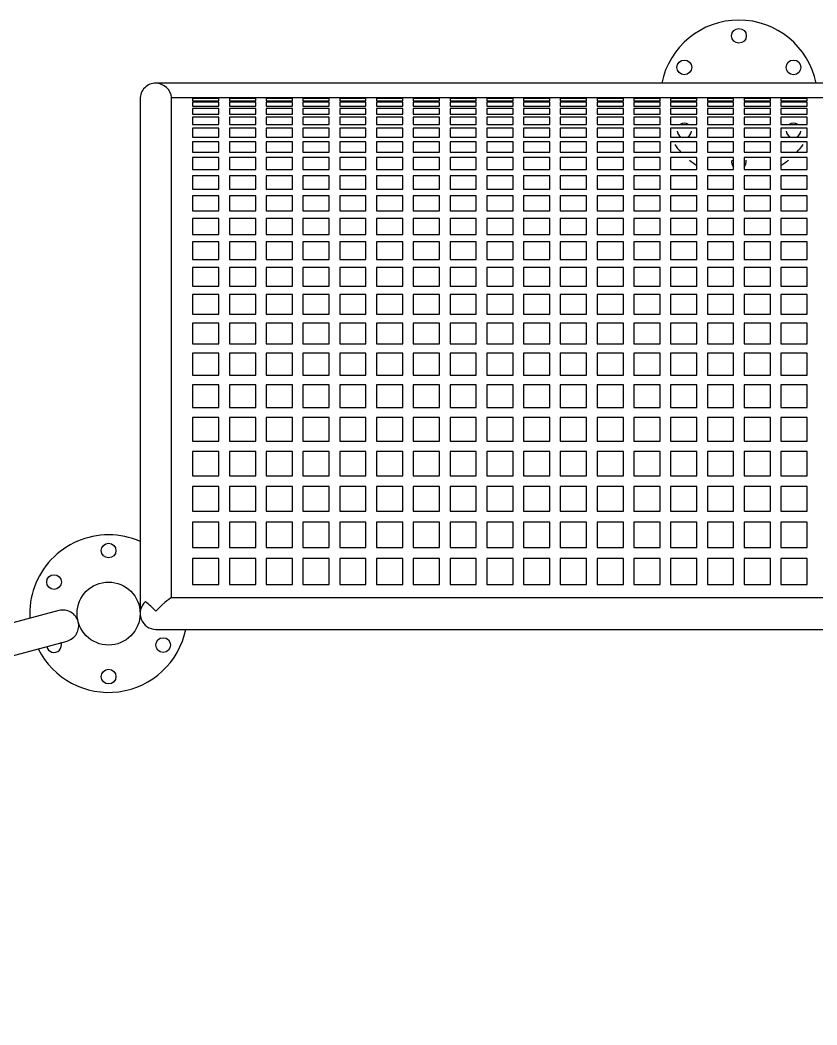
# Model space of a CAD drawing. Header units: metres. Extents: x -0.07 to 7.07, y -3.46 to 3.46.
# Drawn here: x 2.814 to 3.573, y 2.507 to 3.463 of the extents above; entities that cross this region are included whole.
import ezdxf

# ---------------------------------------------------------------- set-up
doc = ezdxf.new("R2010")
doc.units = ezdxf.units.M

msp = doc.modelspace()

# ---------------------------------------------------------------- linework, layer by layer
for p, q in [((2.92846, 3.38846), (2.92846, 2.89846)), ((4.03874, 2.91346), (2.95822, 2.91346))]:
    msp.add_line(p, q)
for points in [[(4.05346, 3.40346), (2.94346, 3.40346, 0.416127), (2.92846, 3.38836)], [(2.9584, 3.38962, 0.385268), (2.94346, 3.40332), (2.94346, 3.40346)], [(2.92846, 2.9672, 0.103244), (2.89846, 2.97346, 0.432029), (2.82359, 2.89393)]]:
    msp.add_lwpolyline(points, format="xyb")
at = {"flags": 128}
for points in [[(2.92846, 3.38848), (2.92846, 3.3883), (2.92846, 3.3878), (2.92846, 3.38703), (2.92846, 3.38603), (2.92846, 3.38485), (2.92846, 3.38352), (2.92846, 3.38207), (2.92846, 3.38053), (2.92846, 3.37851), (2.92846, 3.37644), (2.92846, 3.37436), (2.92846, 3.37232), (2.92846, 3.37025), (2.92846, 3.36325), (2.92846, 3.35499), (2.92846, 3.34543), (2.92846, 3.3349), (2.92846, 3.32339), (2.92846, 3.31096), (2.92846, 3.29769), (2.92846, 3.28359), (2.92846, 3.26862), (2.92846, 3.25282), (2.92846, 3.23619), (2.92846, 3.21878), (2.92846, 3.20062), (2.92846, 3.18173), (2.92846, 3.16216), (2.92846, 3.14198), (2.92846, 3.12148), (2.92846, 3.10115), (2.92846, 3.08064), (2.92846, 3.07253), (2.92846, 3.06417), (2.92846, 3.05483), (2.92846, 3.04443), (2.92846, 3.03275), (2.92846, 3.01992), (2.92846, 3.00591), (2.92846, 2.9907), (2.92846, 2.97429), (2.92846, 2.95701), (2.92846, 2.93859), (2.92846, 2.91906), (2.92846, 2.89846)], [(2.9584, 2.91342), (2.95841, 2.94115), (2.95842, 2.96855), (2.95841, 2.99564), (2.95839, 3.02222), (2.95837, 3.04834), (2.95834, 3.07384), (2.95833, 3.09876), (2.95831, 3.12293), (2.95829, 3.14641), (2.95827, 3.16903), (2.95826, 3.19084), (2.95825, 3.2117), (2.95825, 3.23164), (2.95826, 3.25054), (2.95828, 3.26843), (2.9583, 3.28519), (2.95833, 3.30085), (2.95835, 3.31531), (2.95837, 3.32857), (2.95839, 3.34063), (2.95841, 3.3514), (2.95842, 3.36088), (2.95844, 3.36906), (2.95843, 3.37593), (2.95842, 3.38143), (2.95841, 3.38559), (2.95843, 3.38816), (2.9584, 3.38962), (4.03851, 3.38962)]]:
    msp.add_lwpolyline(points, dxfattribs=at)
for points in [[(2.97846, 3.38883), (2.97846, 3.3867), (3.00346, 3.3867), (3.00346, 3.38883)], [(3.03846, 3.38883), (3.01346, 3.38883), (3.01346, 3.3867), (3.03846, 3.3867)], [(3.04846, 3.3867), (3.07346, 3.3867), (3.07346, 3.38883), (3.04846, 3.38883)], [(3.10846, 3.38883), (3.08346, 3.38883), (3.08346, 3.3867), (3.10846, 3.3867)], [(3.11846, 3.3867), (3.14346, 3.3867), (3.14346, 3.38883), (3.11846, 3.38883)], [(3.17846, 3.38883), (3.15346, 3.38883), (3.15346, 3.3867), (3.17846, 3.3867)], [(3.21346, 3.3867), (3.21346, 3.38883), (3.18846, 3.38883), (3.18846, 3.3867)], [(3.24846, 3.3867), (3.24846, 3.38883), (3.22346, 3.38883), (3.22346, 3.3867)], [(3.28346, 3.3867), (3.28346, 3.38883), (3.25846, 3.38883), (3.25846, 3.3867)], [(3.31846, 3.3867), (3.31846, 3.38883), (3.29346, 3.38883), (3.29346, 3.3867)], [(3.35346, 3.38883), (3.32846, 3.38883), (3.32846, 3.3867), (3.35346, 3.3867)], [(3.36346, 3.38883), (3.36346, 3.3867), (3.38846, 3.3867), (3.38846, 3.38883)], [(3.39846, 3.38883), (3.39846, 3.3867), (3.42346, 3.3867), (3.42346, 3.38883)], [(3.43346, 3.38883), (3.43346, 3.3867), (3.45846, 3.3867), (3.45846, 3.38883)], [(3.46846, 3.38883), (3.46846, 3.3867), (3.49346, 3.3867), (3.49346, 3.38883)], [(3.52846, 3.38883), (3.50346, 3.38883), (3.50346, 3.3867), (3.52846, 3.3867)], [(3.56346, 3.3867), (3.56346, 3.38883), (3.53846, 3.38883), (3.53846, 3.3867)], [(3.00346, 3.38155), (3.00346, 3.38528), (2.97846, 3.38528), (2.97846, 3.38155)], [(3.00346, 3.37936), (2.97846, 3.37936), (2.97846, 3.37404), (3.00346, 3.37404)], [(3.03846, 3.38155), (3.03846, 3.38528), (3.01346, 3.38528), (3.01346, 3.38155)], [(3.03846, 3.37404), (3.03846, 3.37936), (3.01346, 3.37936), (3.01346, 3.37404)], [(3.04846, 3.38155), (3.07346, 3.38155), (3.07346, 3.38528), (3.04846, 3.38528)], [(3.04846, 3.37404), (3.07346, 3.37404), (3.07346, 3.37936), (3.04846, 3.37936)], [(3.10846, 3.38155), (3.10846, 3.38528), (3.08346, 3.38528), (3.08346, 3.38155)], [(3.10846, 3.37404), (3.10846, 3.37936), (3.08346, 3.37936), (3.08346, 3.37404)], [(3.14346, 3.38155), (3.14346, 3.38528), (3.11846, 3.38528), (3.11846, 3.38155)], [(3.14346, 3.37404), (3.14346, 3.37936), (3.11846, 3.37936), (3.11846, 3.37404)], [(3.15346, 3.38155), (3.17846, 3.38155), (3.17846, 3.38528), (3.15346, 3.38528)], [(3.17846, 3.37936), (3.15346, 3.37936), (3.15346, 3.37404), (3.17846, 3.37404)], [(3.21346, 3.38155), (3.21346, 3.38528), (3.18846, 3.38528), (3.18846, 3.38155)], [(3.18846, 3.37936), (3.18846, 3.37404), (3.21346, 3.37404), (3.21346, 3.37936)], [(3.24846, 3.38155), (3.24846, 3.38528), (3.22346, 3.38528), (3.22346, 3.38155)], [(3.24846, 3.37404), (3.24846, 3.37936), (3.22346, 3.37936), (3.22346, 3.37404)], [(3.25846, 3.38155), (3.28346, 3.38155), (3.28346, 3.38528), (3.25846, 3.38528)], [(3.28346, 3.37404), (3.28346, 3.37936), (3.25846, 3.37936), (3.25846, 3.37404)], [(3.31846, 3.38155), (3.31846, 3.38528), (3.29346, 3.38528), (3.29346, 3.38155)], [(3.31846, 3.37404), (3.31846, 3.37936), (3.29346, 3.37936), (3.29346, 3.37404)], [(3.32846, 3.38528), (3.32846, 3.38155), (3.35346, 3.38155), (3.35346, 3.38528)], [(3.32846, 3.37404), (3.35346, 3.37404), (3.35346, 3.37936), (3.32846, 3.37936)], [(3.36346, 3.38528), (3.36346, 3.38155), (3.38846, 3.38155), (3.38846, 3.38528)], [(3.36346, 3.37936), (3.36346, 3.37404), (3.38846, 3.37404), (3.38846, 3.37936)], [(3.39846, 3.38155), (3.42346, 3.38155), (3.42346, 3.38528), (3.39846, 3.38528)], [(3.39846, 3.37936), (3.39846, 3.37404), (3.42346, 3.37404), (3.42346, 3.37936)], [(3.45846, 3.38155), (3.45846, 3.38528), (3.43346, 3.38528), (3.43346, 3.38155)], [(3.45846, 3.37936), (3.43346, 3.37936), (3.43346, 3.37404), (3.45846, 3.37404)], [(3.49346, 3.38155), (3.49346, 3.38528), (3.46846, 3.38528), (3.46846, 3.38155)], [(3.49346, 3.37404), (3.49346, 3.37936), (3.46846, 3.37936), (3.46846, 3.37404)], [(3.52846, 3.38155), (3.52846, 3.38528), (3.50346, 3.38528), (3.50346, 3.38155)], [(3.52846, 3.37404), (3.52846, 3.37936), (3.50346, 3.37936), (3.50346, 3.37404)], [(3.56346, 3.38155), (3.56346, 3.38528), (3.53846, 3.38528), (3.53846, 3.38155)], [(3.56346, 3.37404), (3.56346, 3.37936), (3.53846, 3.37936), (3.53846, 3.37404)], [(3.00346, 3.36421), (3.00346, 3.37109), (2.97846, 3.37109), (2.97846, 3.36421)], [(3.03846, 3.36421), (3.03846, 3.37109), (3.01346, 3.37109), (3.01346, 3.36421)], [(3.04846, 3.36421), (3.07346, 3.36421), (3.07346, 3.37109), (3.04846, 3.37109)], [(3.08346, 3.37109), (3.08346, 3.36421), (3.10846, 3.36421), (3.10846, 3.37109)], [(3.14346, 3.37109), (3.11846, 3.37109), (3.11846, 3.36421), (3.14346, 3.36421)], [(3.17846, 3.37109), (3.15346, 3.37109), (3.15346, 3.36421), (3.17846, 3.36421)], [(3.18846, 3.37109), (3.18846, 3.36421), (3.21346, 3.36421), (3.21346, 3.37109)], [(3.22346, 3.37109), (3.22346, 3.36421), (3.24846, 3.36421), (3.24846, 3.37109)], [(3.28346, 3.36421), (3.28346, 3.37109), (3.25846, 3.37109), (3.25846, 3.36421)], [(3.31846, 3.36421), (3.31846, 3.37109), (3.29346, 3.37109), (3.29346, 3.36421)], [(3.35346, 3.37109), (3.32846, 3.37109), (3.32846, 3.36421), (3.35346, 3.36421)], [(3.36346, 3.37109), (3.36346, 3.36421), (3.38846, 3.36421), (3.38846, 3.37109)], [(3.39846, 3.37109), (3.39846, 3.36421), (3.42346, 3.36421), (3.42346, 3.37109)], [(3.45846, 3.36421), (3.45846, 3.37109), (3.43346, 3.37109), (3.43346, 3.36421)], [(3.49346, 3.36421), (3.49346, 3.37109), (3.46846, 3.37109), (3.46846, 3.36421)], [(3.52846, 3.36421), (3.52846, 3.37109), (3.50346, 3.37109), (3.50346, 3.36421)], [(3.53846, 3.37109), (3.53846, 3.36421), (3.56346, 3.36421), (3.56346, 3.37109)], [(2.97846, 3.3605), (2.97846, 3.35209), (3.00346, 3.35209), (3.00346, 3.3605)], [(3.03846, 3.35209), (3.03846, 3.3605), (3.01346, 3.3605), (3.01346, 3.35209)], [(3.04846, 3.35209), (3.07346, 3.35209), (3.07346, 3.3605), (3.04846, 3.3605)], [(3.10846, 3.3605), (3.08346, 3.3605), (3.08346, 3.35209), (3.10846, 3.35209)], [(3.14346, 3.3605), (3.11846, 3.3605), (3.11846, 3.35209), (3.14346, 3.35209)], [(3.15346, 3.35209), (3.17846, 3.35209), (3.17846, 3.3605), (3.15346, 3.3605)], [(3.21346, 3.3605), (3.18846, 3.3605), (3.18846, 3.35209), (3.21346, 3.35209)], [(3.24846, 3.35209), (3.24846, 3.3605), (3.22346, 3.3605), (3.22346, 3.35209)], [(3.28346, 3.35209), (3.28346, 3.3605), (3.25846, 3.3605), (3.25846, 3.35209)], [(3.31846, 3.35209), (3.31846, 3.3605), (3.29346, 3.3605), (3.29346, 3.35209)], [(3.35346, 3.35209), (3.35346, 3.3605), (3.32846, 3.3605), (3.32846, 3.35209)], [(3.38846, 3.3605), (3.36346, 3.3605), (3.36346, 3.35209), (3.38846, 3.35209)], [(3.39846, 3.3605), (3.39846, 3.35209), (3.42346, 3.35209), (3.42346, 3.3605)], [(3.45846, 3.35209), (3.45846, 3.3605), (3.43346, 3.3605), (3.43346, 3.35209)], [(3.49346, 3.35209), (3.49346, 3.3605), (3.46846, 3.3605), (3.46846, 3.35209)], [(3.52846, 3.35209), (3.52846, 3.3605), (3.50346, 3.3605), (3.50346, 3.35209)], [(3.53846, 3.3605), (3.53846, 3.35209), (3.56346, 3.35209), (3.56346, 3.3605)], [(3.00346, 3.33773), (3.00346, 3.34764), (2.97846, 3.34764), (2.97846, 3.33773)], [(3.03846, 3.33773), (3.03846, 3.34764), (3.01346, 3.34764), (3.01346, 3.33773)], [(3.04846, 3.33773), (3.07346, 3.33773), (3.07346, 3.34764), (3.04846, 3.34764)], [(3.08346, 3.33773), (3.10846, 3.33773), (3.10846, 3.34764), (3.08346, 3.34764)], [(3.11846, 3.34764), (3.11846, 3.33773), (3.14346, 3.33773), (3.14346, 3.34764)], [(3.15346, 3.33773), (3.17846, 3.33773), (3.17846, 3.34764), (3.15346, 3.34764)], [(3.18846, 3.34764), (3.18846, 3.33773), (3.21346, 3.33773), (3.21346, 3.34764)], [(3.24846, 3.33773), (3.24846, 3.34764), (3.22346, 3.34764), (3.22346, 3.33773)], [(3.28346, 3.33773), (3.28346, 3.34764), (3.25846, 3.34764), (3.25846, 3.33773)], [(3.31846, 3.33773), (3.31846, 3.34764), (3.29346, 3.34764), (3.29346, 3.33773)], [(3.35346, 3.34764), (3.32846, 3.34764), (3.32846, 3.33773), (3.35346, 3.33773)], [(3.38846, 3.34764), (3.36346, 3.34764), (3.36346, 3.33773), (3.38846, 3.33773)], [(3.39846, 3.34764), (3.39846, 3.33773), (3.42346, 3.33773), (3.42346, 3.34764)], [(3.45846, 3.33773), (3.45846, 3.34764), (3.43346, 3.34764), (3.43346, 3.33773)], [(3.49346, 3.33773), (3.49346, 3.34764), (3.46846, 3.34764), (3.46846, 3.33773)], [(3.52846, 3.34764), (3.50346, 3.34764), (3.50346, 3.33773), (3.52846, 3.33773)], [(3.53846, 3.34764), (3.53846, 3.33773), (3.56346, 3.33773), (3.56346, 3.34764)], [(3.00346, 3.32119), (3.00346, 3.33257), (2.97846, 3.33257), (2.97846, 3.32119)], [(3.01346, 3.32119), (3.03846, 3.32119), (3.03846, 3.33257), (3.01346, 3.33257)], [(3.04846, 3.32119), (3.07346, 3.32119), (3.07346, 3.33257), (3.04846, 3.33257)], [(3.10846, 3.32119), (3.10846, 3.33257), (3.08346, 3.33257), (3.08346, 3.32119)], [(3.11846, 3.32119), (3.14346, 3.32119), (3.14346, 3.33257), (3.11846, 3.33257)], [(3.15346, 3.32119), (3.17846, 3.32119), (3.17846, 3.33257), (3.15346, 3.33257)], [(3.18846, 3.33257), (3.18846, 3.32119), (3.21346, 3.32119), (3.21346, 3.33257)], [(3.22346, 3.32119), (3.24846, 3.32119), (3.24846, 3.33257), (3.22346, 3.33257)], [(3.28346, 3.32119), (3.28346, 3.33257), (3.25846, 3.33257), (3.25846, 3.32119)], [(3.29346, 3.33257), (3.29346, 3.32119), (3.31846, 3.32119), (3.31846, 3.33257)], [(3.35346, 3.32119), (3.35346, 3.33257), (3.32846, 3.33257), (3.32846, 3.32119)], [(3.38846, 3.33257), (3.36346, 3.33257), (3.36346, 3.32119), (3.38846, 3.32119)], [(3.42346, 3.32119), (3.42346, 3.33257), (3.39846, 3.33257), (3.39846, 3.32119)], [(3.45846, 3.32119), (3.45846, 3.33257), (3.43346, 3.33257), (3.43346, 3.32119)], [(3.46846, 3.32119), (3.49346, 3.32119), (3.49346, 3.33257), (3.46846, 3.33257)], [(3.52846, 3.32119), (3.52846, 3.33257), (3.50346, 3.33257), (3.50346, 3.32119)], [(3.53846, 3.33257), (3.53846, 3.32119), (3.56346, 3.32119), (3.56346, 3.33257)], [(3.00346, 3.31533), (2.97846, 3.31533), (2.97846, 3.30254), (3.00346, 3.30254)], [(3.03846, 3.30254), (3.03846, 3.31533), (3.01346, 3.31533), (3.01346, 3.30254)], [(3.04846, 3.30254), (3.07346, 3.30254), (3.07346, 3.31533), (3.04846, 3.31533)], [(3.10846, 3.30254), (3.10846, 3.31533), (3.08346, 3.31533), (3.08346, 3.30254)], [(3.14346, 3.30254), (3.14346, 3.31533), (3.11846, 3.31533), (3.11846, 3.30254)], [(3.17846, 3.31533), (3.15346, 3.31533), (3.15346, 3.30254), (3.17846, 3.30254)], [(3.21346, 3.31533), (3.18846, 3.31533), (3.18846, 3.30254), (3.21346, 3.30254)], [(3.24846, 3.30254), (3.24846, 3.31533), (3.22346, 3.31533), (3.22346, 3.30254)], [(3.28346, 3.30254), (3.28346, 3.31533), (3.25846, 3.31533), (3.25846, 3.30254)], [(3.31846, 3.30254), (3.31846, 3.31533), (3.29346, 3.31533), (3.29346, 3.30254)], [(3.35346, 3.31533), (3.32846, 3.31533), (3.32846, 3.30254), (3.35346, 3.30254)], [(3.38846, 3.31533), (3.36346, 3.31533), (3.36346, 3.30254), (3.38846, 3.30254)], [(3.39846, 3.31533), (3.39846, 3.30254), (3.42346, 3.30254), (3.42346, 3.31533)], [(3.45846, 3.30254), (3.45846, 3.31533), (3.43346, 3.31533), (3.43346, 3.30254)], [(3.49346, 3.31533), (3.46846, 3.31533), (3.46846, 3.30254), (3.49346, 3.30254)], [(3.52846, 3.30254), (3.52846, 3.31533), (3.50346, 3.31533), (3.50346, 3.30254)], [(3.56346, 3.30254), (3.56346, 3.31533), (3.53846, 3.31533), (3.53846, 3.30254)], [(3.00346, 3.29601), (2.97846, 3.29601), (2.97846, 3.28185), (3.00346, 3.28185)], [(3.03846, 3.28185), (3.03846, 3.29601), (3.01346, 3.29601), (3.01346, 3.28185)], [(3.04846, 3.28185), (3.07346, 3.28185), (3.07346, 3.29601), (3.04846, 3.29601)], [(3.10846, 3.28185), (3.10846, 3.29601), (3.08346, 3.29601), (3.08346, 3.28185)], [(3.14346, 3.28185), (3.14346, 3.29601), (3.11846, 3.29601), (3.11846, 3.28185)], [(3.17846, 3.29601), (3.15346, 3.29601), (3.15346, 3.28185), (3.17846, 3.28185)], [(3.21346, 3.28185), (3.21346, 3.29601), (3.18846, 3.29601), (3.18846, 3.28185)], [(3.22346, 3.28185), (3.24846, 3.28185), (3.24846, 3.29601), (3.22346, 3.29601)], [(3.28346, 3.28185), (3.28346, 3.29601), (3.25846, 3.29601), (3.25846, 3.28185)], [(3.29346, 3.28185), (3.31846, 3.28185), (3.31846, 3.29601), (3.29346, 3.29601)], [(3.35346, 3.28185), (3.35346, 3.29601), (3.32846, 3.29601), (3.32846, 3.28185)], [(3.36346, 3.29601), (3.36346, 3.28185), (3.38846, 3.28185), (3.38846, 3.29601)], [(3.39846, 3.29601), (3.39846, 3.28185), (3.42346, 3.28185), (3.42346, 3.29601)], [(3.45846, 3.28185), (3.45846, 3.29601), (3.43346, 3.29601), (3.43346, 3.28185)], [(3.49346, 3.29601), (3.46846, 3.29601), (3.46846, 3.28185), (3.49346, 3.28185)], [(3.52846, 3.28185), (3.52846, 3.29601), (3.50346, 3.29601), (3.50346, 3.28185)], [(3.56346, 3.28185), (3.56346, 3.29601), (3.53846, 3.29601), (3.53846, 3.28185)], [(3.00346, 3.27468), (2.97846, 3.27468), (2.97846, 3.25922), (3.00346, 3.25922)], [(3.03846, 3.25922), (3.03846, 3.27468), (3.01346, 3.27468), (3.01346, 3.25922)], [(3.07346, 3.27468), (3.04846, 3.27468), (3.04846, 3.25922), (3.07346, 3.25922)], [(3.08346, 3.27468), (3.08346, 3.25922), (3.10846, 3.25922), (3.10846, 3.27468)], [(3.11846, 3.25922), (3.14346, 3.25922), (3.14346, 3.27468), (3.11846, 3.27468)], [(3.15346, 3.27468), (3.15346, 3.25922), (3.17846, 3.25922), (3.17846, 3.27468)], [(3.18846, 3.25922), (3.21346, 3.25922), (3.21346, 3.27468), (3.18846, 3.27468)], [(3.24846, 3.27468), (3.22346, 3.27468), (3.22346, 3.25922), (3.24846, 3.25922)], [(3.28346, 3.25922), (3.28346, 3.27468), (3.25846, 3.27468), (3.25846, 3.25922)], [(3.31846, 3.27468), (3.29346, 3.27468), (3.29346, 3.25922), (3.31846, 3.25922)], [(3.32846, 3.25922), (3.35346, 3.25922), (3.35346, 3.27468), (3.32846, 3.27468)], [(3.38846, 3.25922), (3.38846, 3.27468), (3.36346, 3.27468), (3.36346, 3.25922)], [(3.42346, 3.25922), (3.42346, 3.27468), (3.39846, 3.27468), (3.39846, 3.25922)], [(3.45846, 3.27468), (3.43346, 3.27468), (3.43346, 3.25922), (3.45846, 3.25922)], [(3.49346, 3.27468), (3.46846, 3.27468), (3.46846, 3.25922), (3.49346, 3.25922)], [(3.52846, 3.27468), (3.50346, 3.27468), (3.50346, 3.25922), (3.52846, 3.25922)], [(3.53846, 3.27468), (3.53846, 3.25922), (3.56346, 3.25922), (3.56346, 3.27468)], [(3.00346, 3.25222), (2.97846, 3.25222), (2.97846, 3.23556), (3.00346, 3.23556)], [(3.03846, 3.25222), (3.01346, 3.25222), (3.01346, 3.23556), (3.03846, 3.23556)], [(3.07346, 3.25222), (3.04846, 3.25222), (3.04846, 3.23556), (3.07346, 3.23556)], [(3.08346, 3.23556), (3.10846, 3.23556), (3.10846, 3.25222), (3.08346, 3.25222)], [(3.11846, 3.23556), (3.14346, 3.23556), (3.14346, 3.25222), (3.11846, 3.25222)], [(3.15346, 3.25222), (3.15346, 3.23556), (3.17846, 3.23556), (3.17846, 3.25222)], [(3.18846, 3.23556), (3.21346, 3.23556), (3.21346, 3.25222), (3.18846, 3.25222)], [(3.24846, 3.25222), (3.22346, 3.25222), (3.22346, 3.23556), (3.24846, 3.23556)], [(3.28346, 3.23556), (3.28346, 3.25222), (3.25846, 3.25222), (3.25846, 3.23556)], [(3.31846, 3.23556), (3.31846, 3.25222), (3.29346, 3.25222), (3.29346, 3.23556)], [(3.32846, 3.23556), (3.35346, 3.23556), (3.35346, 3.25222), (3.32846, 3.25222)], [(3.38846, 3.23556), (3.38846, 3.25222), (3.36346, 3.25222), (3.36346, 3.23556)], [(3.42346, 3.23556), (3.42346, 3.25222), (3.39846, 3.25222), (3.39846, 3.23556)], [(3.43346, 3.25222), (3.43346, 3.23556), (3.45846, 3.23556), (3.45846, 3.25222)], [(3.49346, 3.23556), (3.49346, 3.25222), (3.46846, 3.25222), (3.46846, 3.23556)], [(3.52846, 3.23556), (3.52846, 3.25222), (3.50346, 3.25222), (3.50346, 3.23556)], [(3.56346, 3.23556), (3.56346, 3.25222), (3.53846, 3.25222), (3.53846, 3.23556)], [(3.00346, 3.22806), (2.97846, 3.22806), (2.97846, 3.21026), (3.00346, 3.21026)], [(3.03846, 3.21026), (3.03846, 3.22806), (3.01346, 3.22806), (3.01346, 3.21026)], [(3.04846, 3.21026), (3.07346, 3.21026), (3.07346, 3.22806), (3.04846, 3.22806)], [(3.10846, 3.21026), (3.10846, 3.22806), (3.08346, 3.22806), (3.08346, 3.21026)], [(3.14346, 3.22806), (3.11846, 3.22806), (3.11846, 3.21026), (3.14346, 3.21026)], [(3.17846, 3.22806), (3.15346, 3.22806), (3.15346, 3.21026), (3.17846, 3.21026)], [(3.18846, 3.21026), (3.21346, 3.21026), (3.21346, 3.22806), (3.18846, 3.22806)], [(3.24846, 3.21026), (3.24846, 3.22806), (3.22346, 3.22806), (3.22346, 3.21026)], [(3.28346, 3.21026), (3.28346, 3.22806), (3.25846, 3.22806), (3.25846, 3.21026)], [(3.31846, 3.21026), (3.31846, 3.22806), (3.29346, 3.22806), (3.29346, 3.21026)], [(3.35346, 3.21026), (3.35346, 3.22806), (3.32846, 3.22806), (3.32846, 3.21026)], [(3.38846, 3.21026), (3.38846, 3.22806), (3.36346, 3.22806), (3.36346, 3.21026)], [(3.42346, 3.22806), (3.39846, 3.22806), (3.39846, 3.21026), (3.42346, 3.21026)], [(3.45846, 3.21026), (3.45846, 3.22806), (3.43346, 3.22806), (3.43346, 3.21026)], [(3.49346, 3.21026), (3.49346, 3.22806), (3.46846, 3.22806), (3.46846, 3.21026)], [(3.52846, 3.21026), (3.52846, 3.22806), (3.50346, 3.22806), (3.50346, 3.21026)], [(3.56346, 3.21026), (3.56346, 3.22806), (3.53846, 3.22806), (3.53846, 3.21026)], [(3.00346, 3.20228), (2.97846, 3.20228), (2.97846, 3.18341), (3.00346, 3.18341)], [(3.03846, 3.20228), (3.01346, 3.20228), (3.01346, 3.18341), (3.03846, 3.18341)], [(3.04846, 3.18341), (3.07346, 3.18341), (3.07346, 3.20228), (3.04846, 3.20228)], [(3.10846, 3.18341), (3.10846, 3.20228), (3.08346, 3.20228), (3.08346, 3.18341)], [(3.14346, 3.18341), (3.14346, 3.20228), (3.11846, 3.20228), (3.11846, 3.18341)], [(3.17846, 3.20228), (3.15346, 3.20228), (3.15346, 3.18341), (3.17846, 3.18341)], [(3.21346, 3.20228), (3.18846, 3.20228), (3.18846, 3.18341), (3.21346, 3.18341)], [(3.24846, 3.18341), (3.24846, 3.20228), (3.22346, 3.20228), (3.22346, 3.18341)], [(3.28346, 3.18341), (3.28346, 3.20228), (3.25846, 3.20228), (3.25846, 3.18341)], [(3.31846, 3.18341), (3.31846, 3.20228), (3.29346, 3.20228), (3.29346, 3.18341)], [(3.32846, 3.18341), (3.35346, 3.18341), (3.35346, 3.20228), (3.32846, 3.20228)], [(3.36346, 3.20228), (3.36346, 3.18341), (3.38846, 3.18341), (3.38846, 3.20228)], [(3.42346, 3.18341), (3.42346, 3.20228), (3.39846, 3.20228), (3.39846, 3.18341)], [(3.43346, 3.18341), (3.45846, 3.18341), (3.45846, 3.20228), (3.43346, 3.20228)], [(3.46846, 3.20228), (3.46846, 3.18341), (3.49346, 3.18341), (3.49346, 3.20228)], [(3.52846, 3.20228), (3.50346, 3.20228), (3.50346, 3.18341), (3.52846, 3.18341)], [(3.56346, 3.18341), (3.56346, 3.20228), (3.53846, 3.20228), (3.53846, 3.18341)], [(2.97846, 3.17498), (2.97846, 3.15511), (3.00346, 3.15511), (3.00346, 3.17498)], [(3.03846, 3.15511), (3.03846, 3.17498), (3.01346, 3.17498), (3.01346, 3.15511)], [(3.07346, 3.17498), (3.04846, 3.17498), (3.04846, 3.15511), (3.07346, 3.15511)], [(3.08346, 3.17498), (3.08346, 3.15511), (3.10846, 3.15511), (3.10846, 3.17498)], [(3.11846, 3.15511), (3.14346, 3.15511), (3.14346, 3.17498), (3.11846, 3.17498)], [(3.17846, 3.15511), (3.17846, 3.17498), (3.15346, 3.17498), (3.15346, 3.15511)], [(3.18846, 3.15511), (3.21346, 3.15511), (3.21346, 3.17498), (3.18846, 3.17498)], [(3.24846, 3.15511), (3.24846, 3.17498), (3.22346, 3.17498), (3.22346, 3.15511)], [(3.28346, 3.15511), (3.28346, 3.17498), (3.25846, 3.17498), (3.25846, 3.15511)], [(3.31846, 3.15511), (3.31846, 3.17498), (3.29346, 3.17498), (3.29346, 3.15511)], [(3.35346, 3.17498), (3.32846, 3.17498), (3.32846, 3.15511), (3.35346, 3.15511)], [(3.38846, 3.15511), (3.38846, 3.17498), (3.36346, 3.17498), (3.36346, 3.15511)], [(3.42346, 3.17498), (3.39846, 3.17498), (3.39846, 3.15511), (3.42346, 3.15511)], [(3.45846, 3.15511), (3.45846, 3.17498), (3.43346, 3.17498), (3.43346, 3.15511)], [(3.49346, 3.17498), (3.46846, 3.17498), (3.46846, 3.15511), (3.49346, 3.15511)], [(3.52846, 3.17498), (3.50346, 3.17498), (3.50346, 3.15511), (3.52846, 3.15511)], [(3.56346, 3.15511), (3.56346, 3.17498), (3.53846, 3.17498), (3.53846, 3.15511)], [(2.97846, 3.14626), (2.97846, 3.12548), (3.00346, 3.12548), (3.00346, 3.14626)], [(3.03846, 3.14626), (3.01346, 3.14626), (3.01346, 3.12548), (3.03846, 3.12548)], [(3.07346, 3.14626), (3.04846, 3.14626), (3.04846, 3.12548), (3.07346, 3.12548)], [(3.08346, 3.14626), (3.08346, 3.12548), (3.10846, 3.12548), (3.10846, 3.14626)], [(3.14346, 3.12548), (3.14346, 3.14626), (3.11846, 3.14626), (3.11846, 3.12548)], [(3.17846, 3.12548), (3.17846, 3.14626), (3.15346, 3.14626), (3.15346, 3.12548)], [(3.21346, 3.12548), (3.21346, 3.14626), (3.18846, 3.14626), (3.18846, 3.12548)], [(3.24846, 3.12548), (3.24846, 3.14626), (3.22346, 3.14626), (3.22346, 3.12548)], [(3.25846, 3.14626), (3.25846, 3.12548), (3.28346, 3.12548), (3.28346, 3.14626)], [(3.29346, 3.12548), (3.31846, 3.12548), (3.31846, 3.14626), (3.29346, 3.14626)], [(3.35346, 3.12548), (3.35346, 3.14626), (3.32846, 3.14626), (3.32846, 3.12548)], [(3.38846, 3.14626), (3.36346, 3.14626), (3.36346, 3.12548), (3.38846, 3.12548)], [(3.42346, 3.14626), (3.39846, 3.14626), (3.39846, 3.12548), (3.42346, 3.12548)], [(3.45846, 3.14626), (3.43346, 3.14626), (3.43346, 3.12548), (3.45846, 3.12548)], [(3.49346, 3.14626), (3.46846, 3.14626), (3.46846, 3.12548), (3.49346, 3.12548)], [(3.52846, 3.14626), (3.50346, 3.14626), (3.50346, 3.12548), (3.52846, 3.12548)], [(3.56346, 3.12548), (3.56346, 3.14626), (3.53846, 3.14626), (3.53846, 3.12548)], [(2.97846, 3.11624), (2.97846, 3.09462), (3.00346, 3.09462), (3.00346, 3.11624)], [(3.03846, 3.09462), (3.03846, 3.11624), (3.01346, 3.11624), (3.01346, 3.09462)], [(3.07346, 3.11624), (3.04846, 3.11624), (3.04846, 3.09462), (3.07346, 3.09462)], [(3.08346, 3.11624), (3.08346, 3.09462), (3.10846, 3.09462), (3.10846, 3.11624)], [(3.11846, 3.11624), (3.11846, 3.09462), (3.14346, 3.09462), (3.14346, 3.11624)], [(3.17846, 3.09462), (3.17846, 3.11624), (3.15346, 3.11624), (3.15346, 3.09462)], [(3.21346, 3.11624), (3.18846, 3.11624), (3.18846, 3.09462), (3.21346, 3.09462)], [(3.22346, 3.11624), (3.22346, 3.09462), (3.24846, 3.09462), (3.24846, 3.11624)], [(3.25846, 3.11624), (3.25846, 3.09462), (3.28346, 3.09462), (3.28346, 3.11624)], [(3.29346, 3.09462), (3.31846, 3.09462), (3.31846, 3.11624), (3.29346, 3.11624)], [(3.35346, 3.09462), (3.35346, 3.11624), (3.32846, 3.11624), (3.32846, 3.09462)], [(3.38846, 3.11624), (3.36346, 3.11624), (3.36346, 3.09462), (3.38846, 3.09462)], [(3.39846, 3.11624), (3.39846, 3.09462), (3.42346, 3.09462), (3.42346, 3.11624)], [(3.45846, 3.09462), (3.45846, 3.11624), (3.43346, 3.11624), (3.43346, 3.09462)], [(3.49346, 3.09462), (3.49346, 3.11624), (3.46846, 3.11624), (3.46846, 3.09462)], [(3.52846, 3.09462), (3.52846, 3.11624), (3.50346, 3.11624), (3.50346, 3.09462)], [(3.53846, 3.11624), (3.53846, 3.09462), (3.56346, 3.09462), (3.56346, 3.11624)], [(3.00346, 3.08503), (2.97846, 3.08503), (2.97846, 3.06265), (3.00346, 3.06265)], [(3.01346, 3.06265), (3.03846, 3.06265), (3.03846, 3.08503), (3.01346, 3.08503)], [(3.07346, 3.08503), (3.04846, 3.08503), (3.04846, 3.06265), (3.07346, 3.06265)], [(3.10846, 3.06265), (3.10846, 3.08503), (3.08346, 3.08503), (3.08346, 3.06265)], [(3.14346, 3.06265), (3.14346, 3.08503), (3.11846, 3.08503), (3.11846, 3.06265)], [(3.17846, 3.08503), (3.15346, 3.08503), (3.15346, 3.06265), (3.17846, 3.06265)], [(3.18846, 3.08503), (3.18846, 3.06265), (3.21346, 3.06265), (3.21346, 3.08503)], [(3.22346, 3.08503), (3.22346, 3.06265), (3.24846, 3.06265), (3.24846, 3.08503)], [(3.28346, 3.08503), (3.25846, 3.08503), (3.25846, 3.06265), (3.28346, 3.06265)], [(3.29346, 3.06265), (3.31846, 3.06265), (3.31846, 3.08503), (3.29346, 3.08503)], [(3.35346, 3.06265), (3.35346, 3.08503), (3.32846, 3.08503), (3.32846, 3.06265)], [(3.38846, 3.08503), (3.36346, 3.08503), (3.36346, 3.06265), (3.38846, 3.06265)], [(3.42346, 3.08503), (3.39846, 3.08503), (3.39846, 3.06265), (3.42346, 3.06265)], [(3.45846, 3.08503), (3.43346, 3.08503), (3.43346, 3.06265), (3.45846, 3.06265)], [(3.49346, 3.06265), (3.49346, 3.08503), (3.46846, 3.08503), (3.46846, 3.06265)], [(3.52846, 3.06265), (3.52846, 3.08503), (3.50346, 3.08503), (3.50346, 3.06265)], [(3.53846, 3.08503), (3.53846, 3.06265), (3.56346, 3.06265), (3.56346, 3.08503)], [(3.00346, 3.05275), (2.97846, 3.05275), (2.97846, 3.0297), (3.00346, 3.0297)], [(3.01346, 3.0297), (3.03846, 3.0297), (3.03846, 3.05275), (3.01346, 3.05275)], [(3.07346, 3.05275), (3.04846, 3.05275), (3.04846, 3.0297), (3.07346, 3.0297)], [(3.10846, 3.0297), (3.10846, 3.05275), (3.08346, 3.05275), (3.08346, 3.0297)], [(3.11846, 3.0297), (3.14346, 3.0297), (3.14346, 3.05275), (3.11846, 3.05275)], [(3.17846, 3.05275), (3.15346, 3.05275), (3.15346, 3.0297), (3.17846, 3.0297)], [(3.21346, 3.05275), (3.18846, 3.05275), (3.18846, 3.0297), (3.21346, 3.0297)], [(3.24846, 3.05275), (3.22346, 3.05275), (3.22346, 3.0297), (3.24846, 3.0297)], [(3.28346, 3.0297), (3.28346, 3.05275), (3.25846, 3.05275), (3.25846, 3.0297)], [(3.31846, 3.0297), (3.31846, 3.05275), (3.29346, 3.05275), (3.29346, 3.0297)], [(3.35346, 3.0297), (3.35346, 3.05275), (3.32846, 3.05275), (3.32846, 3.0297)], [(3.38846, 3.05275), (3.36346, 3.05275), (3.36346, 3.0297), (3.38846, 3.0297)], [(3.42346, 3.0297), (3.42346, 3.05275), (3.39846, 3.05275), (3.39846, 3.0297)], [(3.45846, 3.0297), (3.45846, 3.05275), (3.43346, 3.05275), (3.43346, 3.0297)], [(3.49346, 3.0297), (3.49346, 3.05275), (3.46846, 3.05275), (3.46846, 3.0297)], [(3.52846, 3.0297), (3.52846, 3.05275), (3.50346, 3.05275), (3.50346, 3.0297)], [(3.53846, 3.05275), (3.53846, 3.0297), (3.56346, 3.0297), (3.56346, 3.05275)], [(3.00346, 2.99589), (3.00346, 3.01953), (2.97846, 3.01953), (2.97846, 2.99589)], [(3.01346, 2.99589), (3.03846, 2.99589), (3.03846, 3.01953), (3.01346, 3.01953)], [(3.07346, 3.01953), (3.04846, 3.01953), (3.04846, 2.99589), (3.07346, 2.99589)], [(3.10846, 2.99589), (3.10846, 3.01953), (3.08346, 3.01953), (3.08346, 2.99589)], [(3.14346, 2.99589), (3.14346, 3.01953), (3.11846, 3.01953), (3.11846, 2.99589)], [(3.17846, 3.01953), (3.15346, 3.01953), (3.15346, 2.99589), (3.17846, 2.99589)], [(3.21346, 2.99589), (3.21346, 3.01953), (3.18846, 3.01953), (3.18846, 2.99589)], [(3.24846, 2.99589), (3.24846, 3.01953), (3.22346, 3.01953), (3.22346, 2.99589)], [(3.28346, 2.99589), (3.28346, 3.01953), (3.25846, 3.01953), (3.25846, 2.99589)], [(3.31846, 2.99589), (3.31846, 3.01953), (3.29346, 3.01953), (3.29346, 2.99589)], [(3.35346, 3.01953), (3.32846, 3.01953), (3.32846, 2.99589), (3.35346, 2.99589)], [(3.38846, 2.99589), (3.38846, 3.01953), (3.36346, 3.01953), (3.36346, 2.99589)], [(3.42346, 2.99589), (3.42346, 3.01953), (3.39846, 3.01953), (3.39846, 2.99589)], [(3.43346, 3.01953), (3.43346, 2.99589), (3.45846, 2.99589), (3.45846, 3.01953)], [(3.46846, 3.01953), (3.46846, 2.99589), (3.49346, 2.99589), (3.49346, 3.01953)], [(3.52846, 3.01953), (3.50346, 3.01953), (3.50346, 2.99589), (3.52846, 2.99589)], [(3.53846, 3.01953), (3.53846, 2.99589), (3.56346, 2.99589), (3.56346, 3.01953)], [(2.97846, 2.98548), (2.97846, 2.96135), (3.00346, 2.96135), (3.00346, 2.98548)], [(3.01346, 2.96135), (3.03846, 2.96135), (3.03846, 2.98548), (3.01346, 2.98548)], [(3.07346, 2.98548), (3.04846, 2.98548), (3.04846, 2.96135), (3.07346, 2.96135)], [(3.10846, 2.98548), (3.08346, 2.98548), (3.08346, 2.96135), (3.10846, 2.96135)], [(3.11846, 2.98548), (3.11846, 2.96135), (3.14346, 2.96135), (3.14346, 2.98548)], [(3.15346, 2.98548), (3.15346, 2.96135), (3.17846, 2.96135), (3.17846, 2.98548)], [(3.18846, 2.96135), (3.21346, 2.96135), (3.21346, 2.98548), (3.18846, 2.98548)], [(3.22346, 2.98548), (3.22346, 2.96135), (3.24846, 2.96135), (3.24846, 2.98548)], [(3.25846, 2.98548), (3.25846, 2.96135), (3.28346, 2.96135), (3.28346, 2.98548)], [(3.29346, 2.98548), (3.29346, 2.96135), (3.31846, 2.96135), (3.31846, 2.98548)], [(3.32846, 2.98548), (3.32846, 2.96135), (3.35346, 2.96135), (3.35346, 2.98548)], [(3.38846, 2.98548), (3.36346, 2.98548), (3.36346, 2.96135), (3.38846, 2.96135)], [(3.39846, 2.96135), (3.42346, 2.96135), (3.42346, 2.98548), (3.39846, 2.98548)], [(3.43346, 2.96135), (3.45846, 2.96135), (3.45846, 2.98548), (3.43346, 2.98548)], [(3.46846, 2.96135), (3.49346, 2.96135), (3.49346, 2.98548), (3.46846, 2.98548)], [(3.50346, 2.96135), (3.52846, 2.96135), (3.52846, 2.98548), (3.50346, 2.98548)], [(3.56346, 2.96135), (3.56346, 2.98548), (3.53846, 2.98548), (3.53846, 2.96135)], [(2.97846, 2.95075), (2.97846, 2.92621), (3.00346, 2.92621), (3.00346, 2.95075)], [(3.01346, 2.92621), (3.03846, 2.92621), (3.03846, 2.95075), (3.01346, 2.95075)], [(3.07346, 2.95075), (3.04846, 2.95075), (3.04846, 2.92621), (3.07346, 2.92621)], [(3.10846, 2.92621), (3.10846, 2.95075), (3.08346, 2.95075), (3.08346, 2.92621)], [(3.14346, 2.92621), (3.14346, 2.95075), (3.11846, 2.95075), (3.11846, 2.92621)], [(3.15346, 2.95075), (3.15346, 2.92621), (3.17846, 2.92621), (3.17846, 2.95075)], [(3.18846, 2.95075), (3.18846, 2.92621), (3.21346, 2.92621), (3.21346, 2.95075)], [(3.24846, 2.95075), (3.22346, 2.95075), (3.22346, 2.92621), (3.24846, 2.92621)], [(3.28346, 2.92621), (3.28346, 2.95075), (3.25846, 2.95075), (3.25846, 2.92621)], [(3.29346, 2.92621), (3.31846, 2.92621), (3.31846, 2.95075), (3.29346, 2.95075)], [(3.35346, 2.92621), (3.35346, 2.95075), (3.32846, 2.95075), (3.32846, 2.92621)], [(3.38846, 2.95075), (3.36346, 2.95075), (3.36346, 2.92621), (3.38846, 2.92621)], [(3.42346, 2.92621), (3.42346, 2.95075), (3.39846, 2.95075), (3.39846, 2.92621)], [(3.45846, 2.92621), (3.45846, 2.95075), (3.43346, 2.95075), (3.43346, 2.92621)], [(3.49346, 2.92621), (3.49346, 2.95075), (3.46846, 2.95075), (3.46846, 2.92621)], [(3.52846, 2.95075), (3.50346, 2.95075), (3.50346, 2.92621), (3.52846, 2.92621)], [(3.53846, 2.95075), (3.53846, 2.92621), (3.56346, 2.92621), (3.56346, 2.95075)]]:
    msp.add_lwpolyline(points, close=True)
msp.add_lwpolyline([(2.95822, 2.91342), (2.95806, 2.91342), (2.95747, 2.91316), (2.95571, 2.91194), (2.95398, 2.91055), (2.9521, 2.90893), (2.94926, 2.90634), (2.94636, 2.90357), (2.94348, 2.90073), (2.94346, 2.90071, 0.017331), (2.93373, 2.90988, 0.697494), (2.94346, 2.88346), (4.05346, 2.88346, 0.697494), (4.06318, 2.90988, 0.017892), (4.05346, 2.90071), (4.05344, 2.90073), (4.04917, 2.90491), (4.04648, 2.90743), (4.04388, 2.90975), (4.04219, 2.91116), (4.04068, 2.91234), (4.03921, 2.91328), (4.03874, 2.91337)], format="xyb", dxfattribs=at)
msp.add_lwpolyline([(1.49692, 2.50739), (2.85887, 2.87232, 0.414214), (2.86948, 2.89069, 0.414214), (2.85111, 2.9013), (1.48915, 2.53636, 1)], format="xyb", close=True)
for centre, radius in [((3.49846, 3.44846), 0.007), ((3.4465, 3.41846), 0.007), ((3.55042, 3.41846), 0.007), ((2.89846, 2.95846), 0.007), ((2.8465, 2.92846), 0.007), ((2.89846, 2.89846), 0.03), ((2.95042, 2.86846), 0.007), ((2.89846, 2.83846), 0.007)]:
    msp.add_circle(centre, radius)
for centre, radius, start, end in [((3.49846, 3.38846), 0.075, 11.53696, 168.46304), ((3.4465, 3.35846), 0.007, 185.45825, 245.51908), ((3.4465, 3.35846), 0.007, 55.24438, 124.75562), ((3.4465, 3.35846), 0.007, 294.48092, 354.54175), ((3.55042, 3.35846), 0.007, 185.45825, 245.51908), ((3.55042, 3.35846), 0.007, 55.24438, 124.75562), ((3.55042, 3.35846), 0.007, 294.48092, 354.54175), ((3.49846, 3.38846), 0.075, 215.38619, 222.56338), ((3.49846, 3.38846), 0.075, 317.43662, 324.61381), ((3.49846, 3.38846), 0.075, 231.14576, 237.76905), ((3.49846, 3.32846), 0.007, 166.83605, 224.41531), ((3.49846, 3.32846), 0.007, 315.58469, 13.16395), ((3.49846, 3.38846), 0.075, 302.23095, 308.85424), ((2.89846, 2.89846), 0.075, 206.53696, 348.46304), ((2.8465, 2.86846), 0.007, 190.66477, 19.33523)]:
    msp.add_arc(centre, radius, start, end)

doc.saveas('drawing.dxf')
